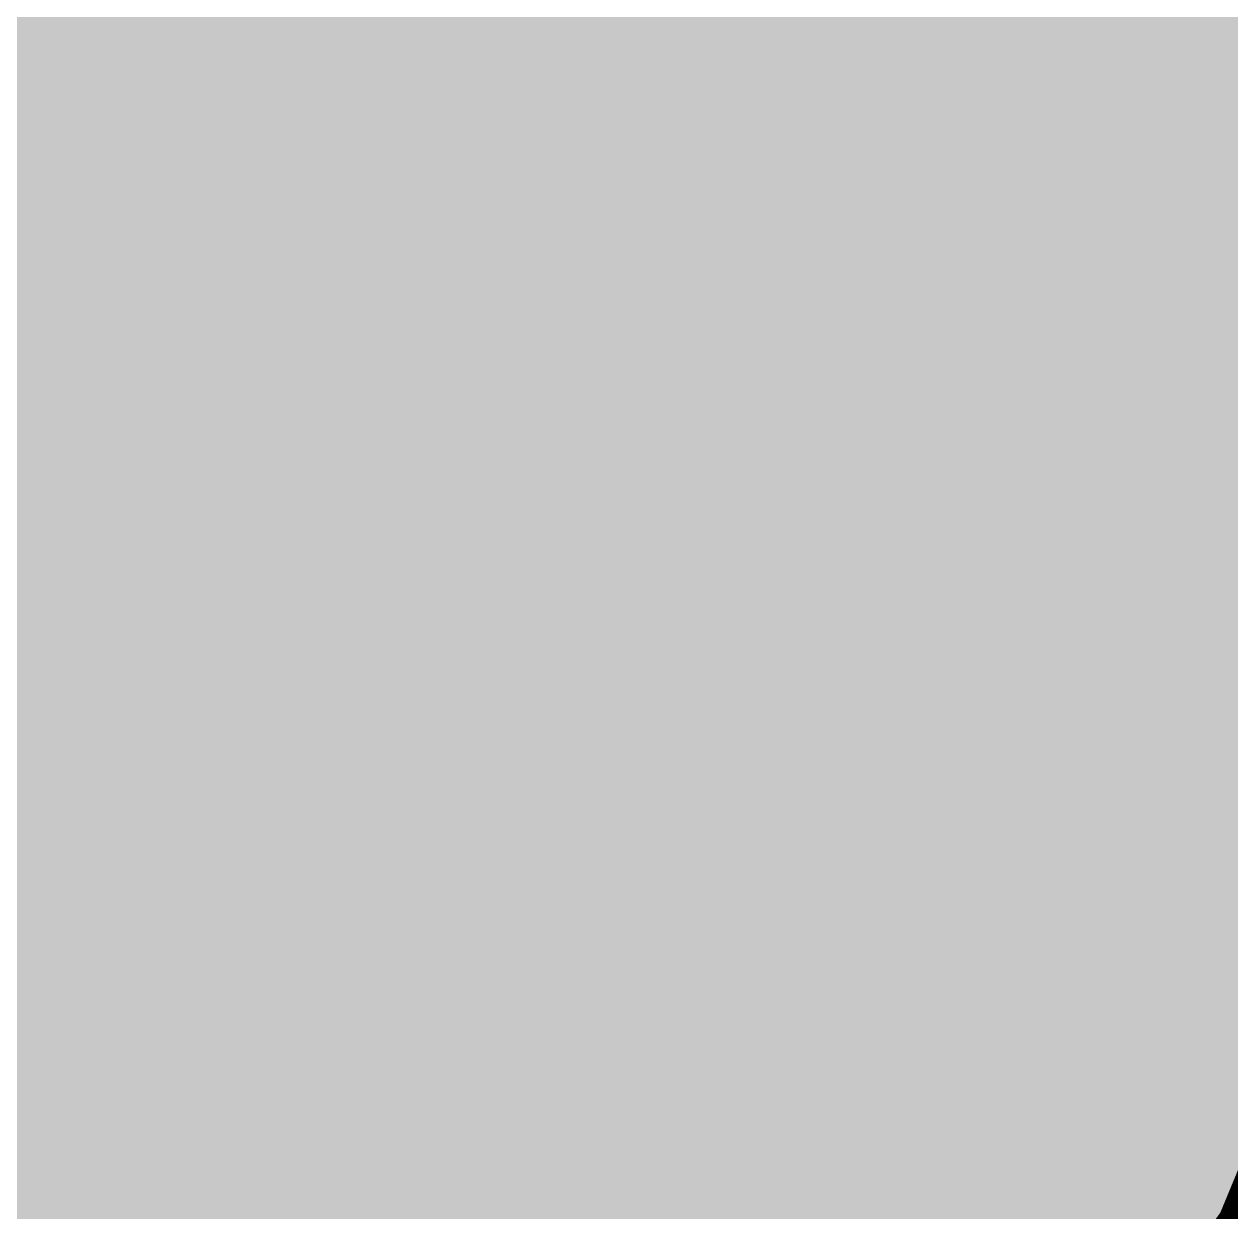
# Model space of a CAD drawing. Header units: millimetres. Extents: x -11 to 223, y -88 to 3.
# Drawn here: x 17.7115 to 17.9399, y -75.1675 to -74.9429 of the extents above; entities that cross this region are included whole.
import ezdxf

# ---------------------------------------------------------------- set-up
doc = ezdxf.new("R2010")
doc.units = ezdxf.units.MM
doc.header["$MEASUREMENT"] = 0
for name, color, linetype, true_color in [('Bottom-Layer', 7, 'Continuous', 0x0000ff), ('Multi-Layer', 7, 'Continuous', 0xc0c0c0), ('Top-Layer', 7, 'Continuous', 0xff0000)]:
    doc.layers.add(name, color=color, linetype=linetype, true_color=true_color)

msp = doc.modelspace()

# ---------------------------------------------------------------- hatches: boundary and pattern name
at = {"layer": 'Bottom-Layer'}
msp.add_hatch(color=256, dxfattribs=at).paths.add_polyline_path([(-10.33528, 1.97866), (-0.38039, 1.97866), (-0.84578, 1.72673), (-1.19549, 1.32954), (-1.38645, 0.83599), (-1.39516, 0.30686), (-1.22055, -0.1927), (-0.8841, -0.60119), (-0.42726, -0.8683), (0.09374, -0.96115), (1.79374, -0.96115), (2.31473, -0.8683), (2.77158, -0.60119), (3.10802, -0.1927), (3.28264, 0.30686), (3.27393, 0.83599), (3.08296, 1.32954), (2.73326, 1.72673), (2.26787, 1.97866), (222.62891, 1.97866), (222.62891, -87.47523), (-10.33528, -87.47523)])
at = {"layer": 'Top-Layer'}
msp.add_hatch(color=256, dxfattribs=at).paths.add_polyline_path([(-10.33528, 1.97866), (-0.38039, 1.97866), (-0.84578, 1.72673), (-1.19549, 1.32954), (-1.38645, 0.83599), (-1.39516, 0.30686), (-1.22055, -0.1927), (-0.8841, -0.60119), (-0.42726, -0.8683), (0.09374, -0.96115), (1.79374, -0.96115), (2.31473, -0.8683), (2.77158, -0.60119), (3.10802, -0.1927), (3.28264, 0.30686), (3.27393, 0.83599), (3.08296, 1.32954), (2.73326, 1.72673), (2.26787, 1.97866), (222.62891, 1.97866), (222.62891, -87.47523), (-10.33528, -87.47523)])

# ---------------------------------------------------------------- linework, layer by layer
at = {"layer": 'Bottom-Layer', "const_width": 0.0508}
msp.add_lwpolyline([(17.5889, -76.58115), (17.68628, -77.3209), (17.97181, -78.01023), (18.42603, -78.60217), (19.01797, -79.05638), (19.7073, -79.34191), (20.44704, -79.4393), (21.18678, -79.34191), (21.87611, -79.05638), (22.46806, -78.60217), (22.92227, -78.01023), (23.2078, -77.3209), (23.30519, -76.58115), (23.2078, -75.84141), (22.92227, -75.15208), (22.46806, -74.56014), (21.87611, -74.10593), (21.18678, -73.8204), (20.44704, -73.72301), (19.7073, -73.8204), (19.01797, -74.10593), (18.42603, -74.56014), (17.97181, -75.15208), (17.68628, -75.84141)], close=True, dxfattribs=at)
at = {"layer": 'Multi-Layer', "const_width": 0.64516}
msp.add_lwpolyline([(17.94704, -76.58115, 1), (22.94705, -76.58115, 1)], format="xyb", close=True, dxfattribs=at)
msp.add_lwpolyline([(17.94704, -76.58115, 1), (22.94705, -76.58115, 1)], format="xyb", close=True, dxfattribs=at)
at = {"layer": 'Top-Layer', "const_width": 0.0508}
msp.add_lwpolyline([(22.13332, -74.27346), (21.52882, -73.93564), (20.8608, -73.75312), (20.1685, -73.73661), (19.49255, -73.8871), (18.87263, -74.19573), (18.34514, -74.64441), (17.94103, -75.20677), (17.68404, -75.84982), (17.58925, -76.53581), (17.66223, -77.22445), (17.89869, -77.87533), (18.28474, -78.45024), (18.79774, -78.91542), (15.39018, -78.91542)], dxfattribs=at)

doc.saveas('drawing.dxf')
